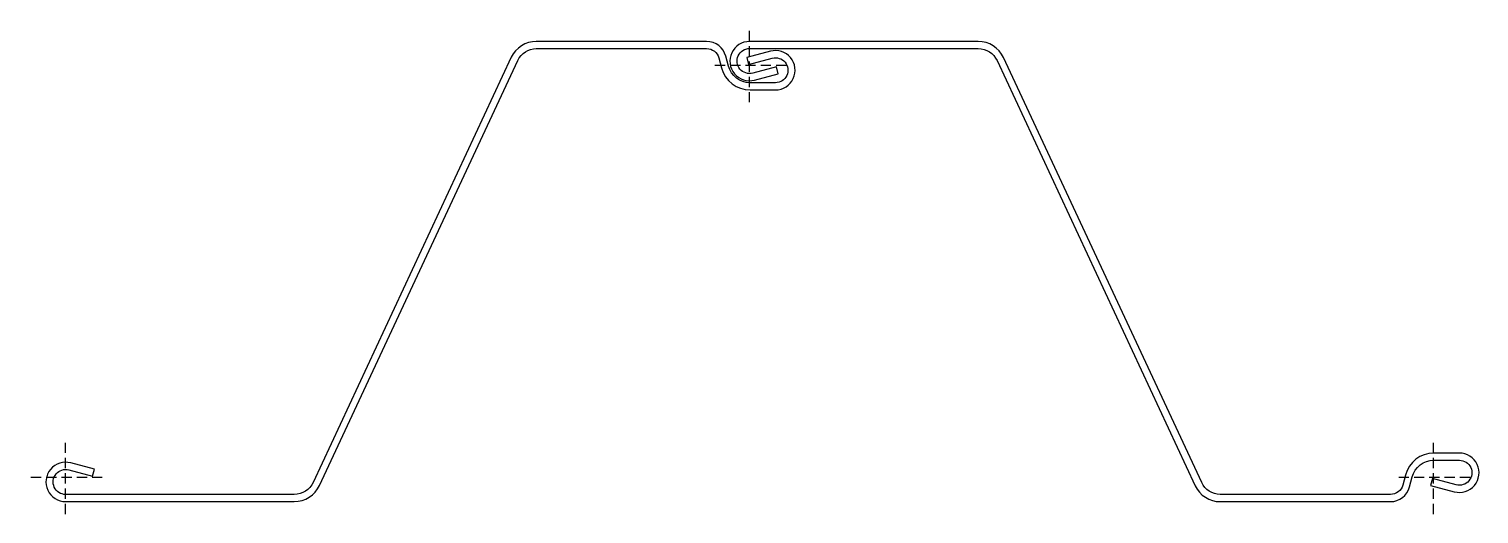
# Model space of a CAD drawing. Header units: millimetres. Extents: x -36 to 1387, y -36 to 440.
import ezdxf

# ---------------------------------------------------------------- set-up
doc = ezdxf.new("R2010")
doc.units = ezdxf.units.MM
doc.linetypes.add('DASHED', pattern=[0.75, 0.5, -0.25])
doc.layers.add('ref', color=251, linetype='Continuous', plot=False)

msp = doc.modelspace()

# ---------------------------------------------------------------- linework, layer by layer
for points in [[(628.9, 420.8, -0.340699), (641, 411.5), (643.5, 401.8, 0.340699), (671.5, 380.2), (696.5, 380.2, 1.140281), (691.5, 418.1), (668.3, 411.9), (670.1, 405.1), (693.3, 411.3, -1.140281), (696.5, 387.2), (671.5, 387.2, -0.340699), (650.3, 403.6), (647.7, 413.3, 0.340699), (628.9, 427.7), (461.8, 427.7, 0.291475), (437.3, 412.2), (242.9, -4.9, -0.291475), (224.3, -16.8), (0, -16.8, -1.140281), (3.2, 7.3), (26.4, 1.1), (28.2, 7.9), (5, 14.1, 1.140281), (0, -23.8), (224.3, -23.8, 0.291475), (249.2, -7.9), (443.7, 409.2, -0.291475), (461.8, 420.8)], [(1299.9, -23.8, 0.340699), (1318.7, -9.3), (1321.3, 0.4, -0.340699), (1342.5, 16.8), (1367.5, 16.8, -1.140281), (1364.3, -7.3), (1341.1, -1.1), (1339.3, -7.9), (1362.5, -14.1, 1.140281), (1367.5, 23.8), (1342.5, 23.8, 0.340699), (1314.5, 2.2), (1312, -7.5, -0.340699), (1299.9, -16.8), (1132.8, -16.8, -0.291475), (1114.7, -5.2), (920.2, 411.9, 0.291475), (895.3, 427.7), (671, 427.7, 1.140281), (676, 389.9), (699.2, 396.1), (697.4, 402.9), (674.2, 396.7, -1.140281), (671, 420.8), (895.3, 420.8, -0.291475), (913.9, 408.9), (1108.3, -8.2, 0.291475), (1132.8, -23.8)]]:
    msp.add_lwpolyline(points, format="xyb", close=True)
at = {"layer": 'ref', "linetype": 'DASHED', "ltscale": 20}
for p, q in [((671, 368), (671, 440)), ((707, 404), (635, 404)), ((0, -36), (0, 36)), ((1342, -36), (1342, 36)), ((36, 0), (-36, 0)), ((1378, 0), (1306, 0))]:
    msp.add_line(p, q, dxfattribs=at)

doc.saveas('drawing.dxf')
